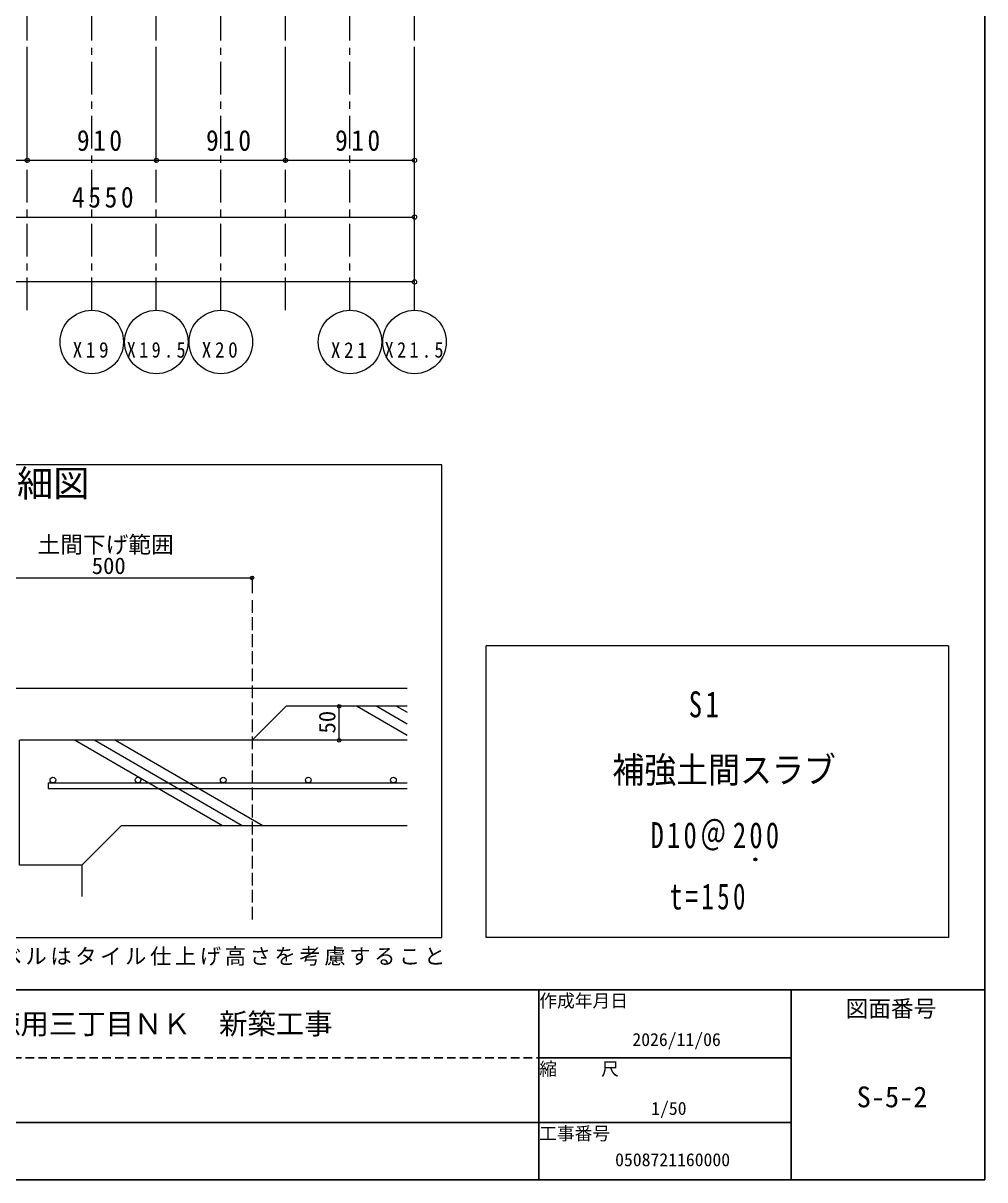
# Model space of a CAD drawing. Units: millimetres at full size, sheet at 1:50. Extents: x -17704 to 55037, y -1981 to 18549.
# Drawn here: x 4081 to 10860, y -1981 to 6170 of the extents above; entities that cross this region are included whole.
import ezdxf
from ezdxf.enums import TextEntityAlignment as Align

# ---------------------------------------------------------------- set-up
doc = ezdxf.new("R2010")
doc.units = ezdxf.units.MM
doc.header["$LTSCALE"] = 50
doc.header["$PDMODE"] = 32
doc.header["$PDSIZE"] = 25
for name, pattern in [('DASHED1', [1.8, 1.2, -0.6]), ('USER1', [2.4, 1.8, -0.6]), ('USER2', [7.6, 4.6, -1, 1, -1])]:
    doc.linetypes.add(name, pattern=pattern)
for name, color, linetype, lineweight in [('3-0', 7, 'Continuous', 5), ('8-0', 9, 'Continuous', 18), ('F-0', 7, 'Continuous', 18)]:
    doc.layers.add(name, color=color, linetype=linetype, lineweight=lineweight)
doc.layers.add('5-0', color=7, linetype='Continuous')
doc.styles.add('ＭＳ ゴシック', font='')
doc.styles.get('ＭＳ ゴシック').set_extended_font_data('MS Gothic')

msp = doc.modelspace()

# ---------------------------------------------------------------- linework, layer by layer
at = {"layer": '3-0'}
msp.add_line((10604.06, 1781.6), (7345.39, 1781.6), dxfattribs=at)
msp.add_lwpolyline([(10604.06, 1781.6), (10604.06, -272.4), (7345.39, -272.4), (7345.39, 1781.6)], dxfattribs=at)
at = {"layer": '3-0', "color": 9, "lineweight": 18}
for radius in [10.24, 5.12]:
    msp.add_circle((9243.1, 276.97), radius, dxfattribs=at)
at = {"layer": '5-0'}
for p, q in [((10860.17, 18269.53), (10860.17, -1981.01)), ((-17703.72, -641.29), (10860.17, -641.29)), ((7716.25, -641.29), (7716.25, -1981.01)), ((9495.17, -641.29), (9495.17, -1981.01)), ((7716.25, -1121.56), (9495.17, -1121.56)), ((1507.39, -1576.56), (7716.25, -1576.56)), ((7472.94, -1576.56), (7478.86, -1576.56)), ((7716.25, -1576.56), (9495.17, -1576.56)), ((-17703.72, -1981.01), (10860.17, -1981.01))]:
    msp.add_line(p, q, dxfattribs=at)
at = {"layer": '5-0', "linetype": 'DASHED1'}
msp.add_line((2569.06, -1121.56), (7716.25, -1121.56), dxfattribs=at)
at = {"layer": '8-0', "linetype": 'USER2'}
for p, q in [((4110.15, 4146.29), (4110.15, 16943.73)), ((4565.15, 4146.29), (4565.15, 16943.73)), ((5020.15, 4146.29), (5020.15, 16943.73)), ((5475.15, 4146.29), (5475.15, 16943.73)), ((5930.15, 4146.29), (5930.15, 16943.73)), ((6385.15, 4146.29), (6385.15, 16943.73)), ((6840.14, 4146.29), (6840.14, 16943.73))]:
    msp.add_line(p, q, dxfattribs=at)
at = {"layer": '8-0'}
for p, q in [((4110.15, 5202.83), (4110.15, 6002.83)), ((4110.15, 5202.83), (4110.15, 6002.83)), ((5020.15, 5202.83), (5020.15, 6002.83)), ((5020.15, 5202.83), (5020.15, 6002.83)), ((5930.15, 5202.83), (5930.15, 6002.83)), ((5930.15, 5202.83), (5930.15, 6002.83)), ((6840.14, 4802.83), (6840.14, 6002.83)), ((6840.14, 5202.83), (6840.14, 6002.83)), ((6840.14, 4346.29), (6840.14, 5746.28)), ((3200.15, 5202.83), (4110.15, 5202.83)), ((4110.15, 5202.83), (5020.15, 5202.83)), ((5020.15, 5202.83), (5930.15, 5202.83)), ((5930.15, 5202.83), (6840.14, 5202.83)), ((2290.15, 4802.83), (6840.14, 4802.83)), ((6840.14, 4346.29), (-12724.83, 4346.29))]:
    msp.add_line(p, q, dxfattribs=at)
for centre, radius in [((4110.15, 5202.83), 15), ((4110.15, 5202.83), 15), ((5020.15, 5202.83), 15), ((5020.15, 5202.83), 15), ((5930.15, 5202.83), 15), ((5930.15, 5202.83), 15), ((6840.14, 5202.83), 15), ((6840.14, 4802.83), 15), ((6840.14, 4346.29), 15), ((4565.15, 3922.68), 223.61), ((5020.15, 3922.68), 223.61), ((5475.15, 3922.68), 223.61), ((6385.15, 3922.68), 223.61), ((6840.14, 3922.68), 223.61)]:
    msp.add_circle(centre, radius, dxfattribs=at)
at = {"layer": 'F-0'}
for p, q in [((7032.99, 3058.39), (-2129.43, 3058.39)), ((7032.99, -272.4), (7032.99, 3058.39)), ((3695.12, 2260.5), (5695.12, 2260.5)), ((5695.12, 2260.5), (5695.12, 2153.73)), ((3495.12, 1484.13), (6787.21, 1484.13)), ((5695.12, 1116.13), (5935.12, 1356.13)), ((6787.21, 1356.13), (5935.12, 1356.13)), ((6308.91, 1356.13), (6235.81, 1356.13)), ((6308.91, 1116.13), (6308.91, 1356.13)), ((4258.73, 816.13), (4258.73, 776.13)), ((4258.73, 816.13), (6787.21, 816.13)), ((4258.73, 776.13), (6787.21, 776.13)), ((-2129.43, -272.4), (7032.99, -272.4))]:
    msp.add_line(p, q, dxfattribs=at)
at = {"layer": 'F-0', "color": 4, "linetype": 'USER1'}
msp.add_line((5695.12, 2103.33), (5695.12, -156.48), dxfattribs=at)
at = {"layer": 'F-0', "color": 4}
for p, q in [((6435.99, 1356.13), (6787.21, 1153.35)), ((6574.56, 1356.13), (6787.21, 1233.35)), ((6713.12, 1356.13), (6787.21, 1313.35)), ((4447.47, 1116.13), (5486.7, 516.13)), ((4586.04, 1116.13), (5625.27, 516.13)), ((4731.53, 1116.13), (5770.76, 516.13))]:
    msp.add_line(p, q, dxfattribs=at)
at = {"layer": 'F-0', "color": 3}
for p, q in [((6787.21, 1116.13), (4055.12, 1116.13)), ((4495.12, 236.13), (4775.12, 516.13)), ((4775.12, 516.13), (6787.21, 516.13)), ((4495.12, 236.13), (4495.12, 14.53))]:
    msp.add_line(p, q, dxfattribs=at)
msp.add_lwpolyline([(4495.12, 236.13), (4055.12, 236.13), (4055.12, 1116.13)], dxfattribs=at)
at = {"layer": 'F-0'}
for centre in [(4291.4, 836.21), (4891.4, 836.21), (5491.4, 836.21), (6091.4, 836.21), (6691.4, 836.21)]:
    msp.add_circle(centre, 20, dxfattribs=at)
for p in [(5695.12, 2260.5), (6308.91, 1356.13), (6308.91, 1116.13)]:
    msp.add_point(p, dxfattribs=at)

# ---------------------------------------------------------------- texts
at = {"layer": '3-0', "style": 'ＭＳ ゴシック', "width": 0.9}
msp.add_text('補強土間スラブ', height=183.3, dxfattribs=at).set_placement((8234.49, 761.2), align=Align.BOTTOM_LEFT)
at = {"layer": '3-0', "attachment_point": 7, "style": 'ＭＳ ゴシック'}
for s, insert, char_height in [('\\T1.27;\\W0.75;S1', (8773.06, 1274.91), 183.3), ('\\T1.24;\\W0.75;D10＠200', (8503.81, 339.08), 183.3), ('\\T1.28;\\W0.7;t=150', (8638.43, -78.38), 183.3), ('\\T1.17;※土間レベルはタイル仕上げ高さを考慮すること', (3220.05, -472.71), 110)]:
    msp.add_mtext(s, dxfattribs=dict(at, insert=insert, char_height=char_height))
at = {"layer": '5-0', "style": 'ＭＳ ゴシック'}
for s, height, p in [('作成年月日', 91.64, (7719.72, -792.26)), ('図面番号', 117.3, (9877.89, -867.9)), ('Ｄ－ＲＯＯＭ徳用三丁目ＮＫ\u3000新築工事', 146.6, (2662.83, -998.59)), ('2026/11/06', 91.64, (8375.57, -1065.38)), ('縮     尺', 91.64, (7719.38, -1272.54)), ('S-5-2', 146.6, (9956.64, -1513.67)), ('1/50', 91.64, (8507.92, -1550.59)), ('工事番号', 91.64, (7719.03, -1727.54)), ('0508721160000', 91.64, (8254.04, -1912.43))]:
    msp.add_text(s, height=height, dxfattribs=at).set_placement(p, align=Align.BOTTOM_LEFT)
at = {"layer": '8-0', "color": 7, "attachment_point": 7, "style": 'ＭＳ ゴシック'}
for s, insert, char_height in [('\\T1.27;\\W0.9;910', (4460.4, 5267.77), 146.6), ('\\T1.27;\\W0.9;910', (5370.4, 5267.77), 146.6), ('\\T1.27;\\W0.9;910', (6280.4, 5267.77), 146.6), ('\\T1.28;\\W0.9;4550', (4425.51, 4867.77), 146.6), ('\\T1.38;\\W0.9;X19', (4430.58, 3810.9), 110), ('\\T1.38;\\W0.85;X19.5', (4811.78, 3810.9), 110), ('\\T1.38;\\W0.9;X20', (5340.58, 3810.9), 110), ('\\T1.38;\\W0.9;X21', (6250.58, 3810.9), 110), ('\\T1.38;\\W0.85;X21.5', (6629.5, 3810.9), 110)]:
    msp.add_mtext(s, dxfattribs=dict(at, insert=insert, char_height=char_height))
at = {"layer": 'F-0', "style": 'ＭＳ ゴシック'}
for s, height, p in [('アルミ自動ドア周辺詳細図', 187.7, (1477.51, 2776.72)), ('土間下げ範囲', 117.3, (4183.12, 2401.35)), ('500', 117.3, (4565.12, 2252.5))]:
    msp.add_text(s, height=height, dxfattribs=at).set_placement(p, align=Align.BOTTOM_LEFT)
msp.add_text('50', height=117.3, rotation=90, dxfattribs=at).set_placement((6317.63, 1164.13), align=Align.BOTTOM_LEFT)

doc.saveas('drawing.dxf')
